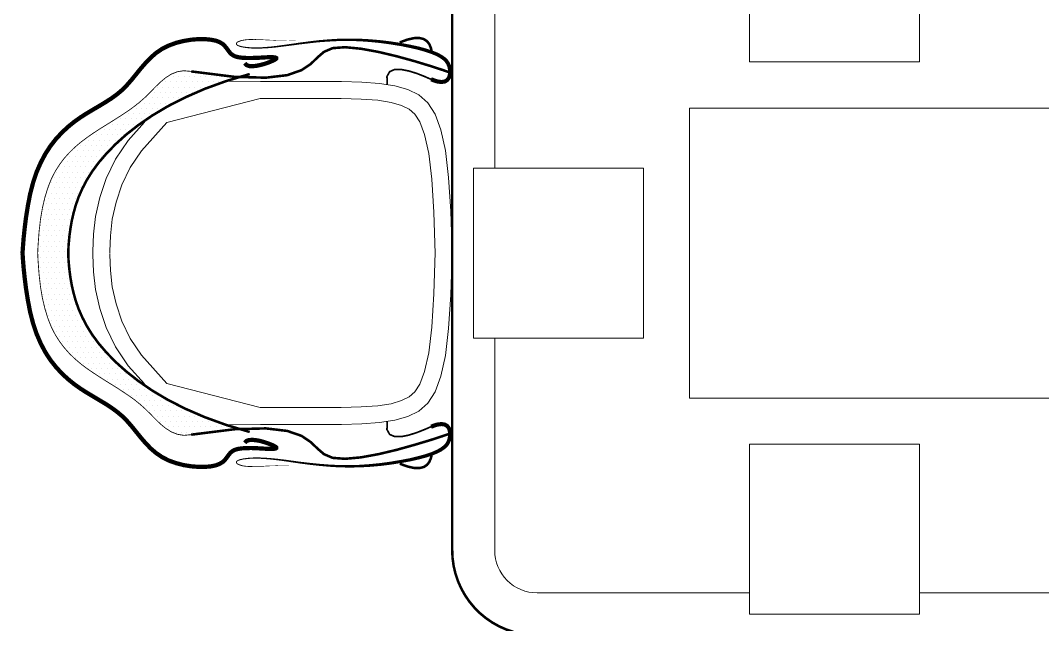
# Model space of a CAD drawing. Header units: millimetres. Extents: x 15905 to 65459, y 54615 to 76704.
# Drawn here: x 49081 to 50284, y 58945 to 59656 of the extents above; entities that cross this region are included whole.
import ezdxf

# ---------------------------------------------------------------- set-up
doc = ezdxf.new("R2010")
doc.units = ezdxf.units.MM
doc.layers.add('Столы', color=250, linetype='Continuous', lineweight=5)

# ---------------------------------------------------------------- blocks, each defined once
blk = doc.blocks.new('ОГ54_на6персон_стол1400х900')
for p, q in [((-1034.2, 37.1), (-1034.2, 37.1)), ((-1027.9, 37.1), (-1027.9, 37.1)), ((-1021.7, 37.1), (-1021.7, 37.1)), ((-1018.5, 43.4), (-1018.5, 43.4)), ((-1015.4, 37.1), (-1015.4, 37.1)), ((-1012.3, 43.4), (-1012.3, 43.4)), ((-1009.2, 37.1), (-1009.2, 37.1)), ((-1002.9, 37.1), (-1002.9, 37.1)), ((-996.7, 37.1), (-996.7, 37.1)), ((-990.4, 37.1), (-990.4, 37.1)), ((-984.2, 37.1), (-984.2, 37.1)), ((-977.9, 37.1), (-977.9, 37.1)), ((-971.7, 37.1), (-971.7, 37.1)), ((-965.4, 37.1), (-965.4, 37.1)), ((-1046.7, 24.6), (-1046.7, 24.6)), ((-1040.4, 24.6), (-1040.4, 24.6)), ((-1037.3, 30.9), (-1037.3, 30.9)), ((-1034.2, 24.6), (-1034.2, 24.6)), ((-1031, 30.9), (-1031, 30.9)), ((-1027.9, 24.6), (-1027.9, 24.6)), ((-1024.8, 30.9), (-1024.8, 30.9)), ((-1021.7, 24.6), (-1021.7, 24.6)), ((-1018.5, 30.9), (-1018.5, 30.9)), ((-1015.4, 24.6), (-1015.4, 24.6)), ((-1012.3, 30.9), (-1012.3, 30.9)), ((-1009.2, 24.6), (-1009.2, 24.6)), ((-1006, 30.9), (-1006, 30.9)), ((-1002.9, 24.6), (-1002.9, 24.6)), ((-999.8, 30.9), (-999.8, 30.9)), ((-996.7, 24.6), (-996.7, 24.6)), ((-993.5, 30.9), (-993.5, 30.9)), ((-990.4, 24.6), (-990.4, 24.6)), ((-987.3, 30.9), (-987.3, 30.9)), ((-981, 30.9), (-981, 30.9)), ((-974.8, 30.9), (-974.8, 30.9)), ((-968.5, 30.9), (-968.5, 30.9)), ((-1059.2, 12.1), (-1059.2, 12.1)), ((-1052.9, 12.1), (-1052.9, 12.1)), ((-1049.8, 18.4), (-1049.8, 18.4)), ((-1046.7, 12.1), (-1046.7, 12.1)), ((-1043.5, 18.4), (-1043.5, 18.4)), ((-1040.4, 12.1), (-1040.4, 12.1)), ((-1037.3, 18.4), (-1037.3, 18.4)), ((-1034.2, 12.1), (-1034.2, 12.1)), ((-1031, 18.4), (-1031, 18.4)), ((-1027.9, 12.1), (-1027.9, 12.1)), ((-1024.8, 18.4), (-1024.8, 18.4)), ((-1021.7, 12.1), (-1021.7, 12.1)), ((-1018.5, 18.4), (-1018.5, 18.4)), ((-1015.4, 12.1), (-1015.4, 12.1)), ((-1012.3, 18.4), (-1012.3, 18.4)), ((-1006, 18.4), (-1006, 18.4)), ((-1068.5, 5.9), (-1068.5, 5.9)), ((-1062.3, 5.9), (-1062.3, 5.9)), ((-1056, 5.9), (-1056, 5.9)), ((-1049.8, 5.9), (-1049.8, 5.9)), ((-1043.5, 5.9), (-1043.5, 5.9)), ((-1037.3, 5.9), (-1037.3, 5.9)), ((-1031, 5.9), (-1031, 5.9)), ((-1081, -6.6), (-1081, -6.6)), ((-1074.8, -6.6), (-1074.8, -6.6)), ((-1071.7, -0.4), (-1071.7, -0.4)), ((-1068.5, -6.6), (-1068.5, -6.6)), ((-1065.4, -0.4), (-1065.4, -0.4)), ((-1062.3, -6.6), (-1062.3, -6.6)), ((-1059.2, -0.4), (-1059.2, -0.4)), ((-1056, -6.6), (-1056, -6.6)), ((-1052.9, -0.4), (-1052.9, -0.4)), ((-1049.8, -6.6), (-1049.8, -6.6)), ((-1046.7, -0.4), (-1046.7, -0.4)), ((-1040.4, -0.4), (-1040.4, -0.4)), ((-1099.8, -19.1), (-1099.8, -19.1)), ((-1093.5, -19.1), (-1093.5, -19.1)), ((-1090.4, -12.9), (-1090.4, -12.9)), ((-1087.3, -19.1), (-1087.3, -19.1)), ((-1084.2, -12.9), (-1084.2, -12.9)), ((-1081, -19.1), (-1081, -19.1)), ((-1077.9, -12.9), (-1077.9, -12.9)), ((-1074.8, -19.1), (-1074.8, -19.1)), ((-1071.7, -12.9), (-1071.7, -12.9)), ((-1068.5, -19.1), (-1068.5, -19.1)), ((-1065.4, -12.9), (-1065.4, -12.9)), ((-1059.2, -12.9), (-1059.2, -12.9)), ((-1124.8, -31.6), (-1124.8, -31.6)), ((-1118.5, -31.6), (-1118.5, -31.6)), ((-1115.4, -25.4), (-1115.4, -25.4)), ((-1112.3, -31.6), (-1112.3, -31.6)), ((-1109.2, -25.4), (-1109.2, -25.4)), ((-1106, -31.6), (-1106, -31.6)), ((-1102.9, -25.4), (-1102.9, -25.4)), ((-1099.8, -31.6), (-1099.8, -31.6)), ((-1096.7, -25.4), (-1096.7, -25.4)), ((-1093.5, -31.6), (-1093.5, -31.6)), ((-1090.4, -25.4), (-1090.4, -25.4)), ((-1087.3, -31.6), (-1087.3, -31.6)), ((-1084.2, -25.4), (-1084.2, -25.4)), ((-1077.9, -25.4), (-1077.9, -25.4)), ((-1137.3, -44.1), (-1137.3, -44.1)), ((-1131, -44.1), (-1131, -44.1)), ((-1127.9, -37.9), (-1127.9, -37.9)), ((-1124.8, -44.1), (-1124.8, -44.1)), ((-1121.7, -37.9), (-1121.7, -37.9)), ((-1118.5, -44.1), (-1118.5, -44.1)), ((-1115.4, -37.9), (-1115.4, -37.9)), ((-1112.3, -44.1), (-1112.3, -44.1)), ((-1109.2, -37.9), (-1109.2, -37.9)), ((-1106, -44.1), (-1106, -44.1)), ((-1102.9, -37.9), (-1102.9, -37.9)), ((-1099.8, -44.1), (-1099.8, -44.1)), ((-1096.7, -37.9), (-1096.7, -37.9)), ((-1149.8, -56.6), (-1149.8, -56.6)), ((-1146.7, -50.4), (-1146.7, -50.4)), ((-1143.5, -56.6), (-1143.5, -56.6)), ((-1140.4, -50.4), (-1140.4, -50.4)), ((-1137.3, -56.6), (-1137.3, -56.6)), ((-1134.2, -50.4), (-1134.2, -50.4)), ((-1131, -56.6), (-1131, -56.6)), ((-1127.9, -50.4), (-1127.9, -50.4)), ((-1124.8, -56.6), (-1124.8, -56.6)), ((-1121.7, -50.4), (-1121.7, -50.4)), ((-1118.5, -56.6), (-1118.5, -56.6)), ((-1115.4, -50.4), (-1115.4, -50.4)), ((-1112.3, -56.6), (-1112.3, -56.6)), ((-1109.2, -50.4), (-1109.2, -50.4)), ((-1162.3, -69.1), (-1162.3, -69.1)), ((-1159.2, -62.9), (-1159.2, -62.9)), ((-1156, -69.1), (-1156, -69.1)), ((-1152.9, -62.9), (-1152.9, -62.9)), ((-1149.8, -69.1), (-1149.8, -69.1)), ((-1146.7, -62.9), (-1146.7, -62.9)), ((-1143.5, -69.1), (-1143.5, -69.1)), ((-1140.4, -62.9), (-1140.4, -62.9)), ((-1137.3, -69.1), (-1137.3, -69.1)), ((-1134.2, -62.9), (-1134.2, -62.9)), ((-1131, -69.1), (-1131, -69.1)), ((-1127.9, -62.9), (-1127.9, -62.9)), ((-1124.8, -69.1), (-1124.8, -69.1)), ((-1121.7, -62.9), (-1121.7, -62.9)), ((-1115.4, -62.9), (-1115.4, -62.9)), ((-1168.5, -81.6), (-1168.5, -81.6)), ((-1165.4, -75.4), (-1165.4, -75.4)), ((-1162.3, -81.6), (-1162.3, -81.6)), ((-1159.2, -75.4), (-1159.2, -75.4)), ((-1156, -81.6), (-1156, -81.6)), ((-1152.9, -75.4), (-1152.9, -75.4)), ((-1149.8, -81.6), (-1149.8, -81.6)), ((-1146.7, -75.4), (-1146.7, -75.4)), ((-1143.5, -81.6), (-1143.5, -81.6)), ((-1140.4, -75.4), (-1140.4, -75.4)), ((-1137.3, -81.6), (-1137.3, -81.6)), ((-1134.2, -75.4), (-1134.2, -75.4)), ((-1131, -81.6), (-1131, -81.6)), ((-1127.9, -75.4), (-1127.9, -75.4)), ((-1174.8, -94.1), (-1174.8, -94.1)), ((-1171.7, -87.9), (-1171.7, -87.9)), ((-1168.5, -94.1), (-1168.5, -94.1)), ((-1165.4, -87.9), (-1165.4, -87.9)), ((-1162.3, -94.1), (-1162.3, -94.1)), ((-1159.2, -87.9), (-1159.2, -87.9)), ((-1156, -94.1), (-1156, -94.1)), ((-1152.9, -87.9), (-1152.9, -87.9)), ((-1149.8, -94.1), (-1149.8, -94.1)), ((-1146.7, -87.9), (-1146.7, -87.9)), ((-1143.5, -94.1), (-1143.5, -94.1)), ((-1140.4, -87.9), (-1140.4, -87.9)), ((-1137.3, -94.1), (-1137.3, -94.1)), ((-1134.2, -87.9), (-1134.2, -87.9)), ((-1174.8, -106.6), (-1174.8, -106.6)), ((-1171.7, -100.4), (-1171.7, -100.4)), ((-1168.5, -106.6), (-1168.5, -106.6)), ((-1165.4, -100.4), (-1165.4, -100.4)), ((-1162.3, -106.6), (-1162.3, -106.6)), ((-1159.2, -100.4), (-1159.2, -100.4)), ((-1156, -106.6), (-1156, -106.6)), ((-1152.9, -100.4), (-1152.9, -100.4)), ((-1149.8, -106.6), (-1149.8, -106.6)), ((-1146.7, -100.4), (-1146.7, -100.4)), ((-1143.5, -106.6), (-1143.5, -106.6)), ((-1140.4, -100.4), (-1140.4, -100.4)), ((-1181, -119.1), (-1181, -119.1)), ((-1177.9, -112.9), (-1177.9, -112.9)), ((-1174.8, -119.1), (-1174.8, -119.1)), ((-1171.7, -112.9), (-1171.7, -112.9)), ((-1168.5, -119.1), (-1168.5, -119.1)), ((-1165.4, -112.9), (-1165.4, -112.9)), ((-1162.3, -119.1), (-1162.3, -119.1)), ((-1159.2, -112.9), (-1159.2, -112.9)), ((-1156, -119.1), (-1156, -119.1)), ((-1152.9, -112.9), (-1152.9, -112.9)), ((-1149.8, -119.1), (-1149.8, -119.1)), ((-1146.7, -112.9), (-1146.7, -112.9)), ((-1181, -131.6), (-1181, -131.6)), ((-1177.9, -125.4), (-1177.9, -125.4)), ((-1174.8, -131.6), (-1174.8, -131.6)), ((-1171.7, -125.4), (-1171.7, -125.4)), ((-1168.5, -131.6), (-1168.5, -131.6)), ((-1165.4, -125.4), (-1165.4, -125.4)), ((-1162.3, -131.6), (-1162.3, -131.6)), ((-1159.2, -125.4), (-1159.2, -125.4)), ((-1156, -131.6), (-1156, -131.6)), ((-1152.9, -125.4), (-1152.9, -125.4)), ((-1149.8, -131.6), (-1149.8, -131.6)), ((-1146.7, -125.4), (-1146.7, -125.4)), ((-1184.2, -137.9), (-1184.2, -137.9)), ((-1181, -144.1), (-1181, -144.1)), ((-1177.9, -137.9), (-1177.9, -137.9)), ((-1174.8, -144.1), (-1174.8, -144.1)), ((-1171.7, -137.9), (-1171.7, -137.9)), ((-1168.5, -144.1), (-1168.5, -144.1)), ((-1165.4, -137.9), (-1165.4, -137.9)), ((-1162.3, -144.1), (-1162.3, -144.1)), ((-1159.2, -137.9), (-1159.2, -137.9)), ((-1156, -144.1), (-1156, -144.1)), ((-1152.9, -137.9), (-1152.9, -137.9)), ((-1149.8, -144.1), (-1149.8, -144.1)), ((-1184.2, -150.4), (-1184.2, -150.4)), ((-1177.9, -150.4), (-1177.9, -150.4)), ((-1171.7, -150.4), (-1171.7, -150.4)), ((-1165.4, -150.4), (-1165.4, -150.4)), ((-1159.2, -150.4), (-1159.2, -150.4)), ((-1152.9, -150.4), (-1152.9, -150.4)), ((-1184.2, -162.9), (-1184.2, -162.9)), ((-1181, -156.6), (-1181, -156.6)), ((-1177.9, -162.9), (-1177.9, -162.9)), ((-1174.8, -156.6), (-1174.8, -156.6)), ((-1171.7, -162.9), (-1171.7, -162.9)), ((-1168.5, -156.6), (-1168.5, -156.6)), ((-1165.4, -162.9), (-1165.4, -162.9)), ((-1162.3, -156.6), (-1162.3, -156.6)), ((-1159.2, -162.9), (-1159.2, -162.9)), ((-1156, -156.6), (-1156, -156.6)), ((-1152.9, -162.9), (-1152.9, -162.9)), ((-1187.3, -169.1), (-1187.3, -169.1)), ((-1184.2, -175.4), (-1184.2, -175.4)), ((-1181, -169.1), (-1181, -169.1)), ((-1177.9, -175.4), (-1177.9, -175.4)), ((-1174.8, -169.1), (-1174.8, -169.1)), ((-1171.7, -175.4), (-1171.7, -175.4)), ((-1168.5, -169.1), (-1168.5, -169.1)), ((-1165.4, -175.4), (-1165.4, -175.4)), ((-1162.3, -169.1), (-1162.3, -169.1)), ((-1159.2, -175.4), (-1159.2, -175.4)), ((-1156, -169.1), (-1156, -169.1)), ((-1152.9, -175.4), (-1152.9, -175.4)), ((-1184.2, -187.9), (-1184.2, -187.9)), ((-1181, -181.6), (-1181, -181.6)), ((-1177.9, -187.9), (-1177.9, -187.9)), ((-1174.8, -181.6), (-1174.8, -181.6)), ((-1171.7, -187.9), (-1171.7, -187.9)), ((-1168.5, -181.6), (-1168.5, -181.6)), ((-1165.4, -187.9), (-1165.4, -187.9)), ((-1162.3, -181.6), (-1162.3, -181.6)), ((-1159.2, -187.9), (-1159.2, -187.9)), ((-1156, -181.6), (-1156, -181.6)), ((-1152.9, -187.9), (-1152.9, -187.9)), ((-1184.2, -200.4), (-1184.2, -200.4)), ((-1181, -194.1), (-1181, -194.1)), ((-1177.9, -200.4), (-1177.9, -200.4)), ((-1174.8, -194.1), (-1174.8, -194.1)), ((-1171.7, -200.4), (-1171.7, -200.4)), ((-1168.5, -194.1), (-1168.5, -194.1)), ((-1165.4, -200.4), (-1165.4, -200.4)), ((-1162.3, -194.1), (-1162.3, -194.1)), ((-1159.2, -200.4), (-1159.2, -200.4)), ((-1156, -194.1), (-1156, -194.1)), ((-1152.9, -200.4), (-1152.9, -200.4)), ((-1181, -206.6), (-1181, -206.6)), ((-1177.9, -212.9), (-1177.9, -212.9)), ((-1174.8, -206.6), (-1174.8, -206.6)), ((-1171.7, -212.9), (-1171.7, -212.9)), ((-1168.5, -206.6), (-1168.5, -206.6)), ((-1165.4, -212.9), (-1165.4, -212.9)), ((-1162.3, -206.6), (-1162.3, -206.6)), ((-1159.2, -212.9), (-1159.2, -212.9)), ((-1156, -206.6), (-1156, -206.6)), ((-1152.9, -212.9), (-1152.9, -212.9)), ((-1149.8, -206.6), (-1149.8, -206.6)), ((-1181, -219.1), (-1181, -219.1)), ((-1177.9, -225.4), (-1177.9, -225.4)), ((-1174.8, -219.1), (-1174.8, -219.1)), ((-1171.7, -225.4), (-1171.7, -225.4)), ((-1168.5, -219.1), (-1168.5, -219.1)), ((-1165.4, -225.4), (-1165.4, -225.4)), ((-1162.3, -219.1), (-1162.3, -219.1)), ((-1159.2, -225.4), (-1159.2, -225.4)), ((-1156, -219.1), (-1156, -219.1)), ((-1152.9, -225.4), (-1152.9, -225.4)), ((-1149.8, -219.1), (-1149.8, -219.1)), ((-1146.7, -225.4), (-1146.7, -225.4)), ((-1177.9, -237.9), (-1177.9, -237.9)), ((-1174.8, -231.6), (-1174.8, -231.6)), ((-1171.7, -237.9), (-1171.7, -237.9)), ((-1168.5, -231.6), (-1168.5, -231.6)), ((-1165.4, -237.9), (-1165.4, -237.9)), ((-1162.3, -231.6), (-1162.3, -231.6)), ((-1159.2, -237.9), (-1159.2, -237.9)), ((-1156, -231.6), (-1156, -231.6)), ((-1152.9, -237.9), (-1152.9, -237.9)), ((-1149.8, -231.6), (-1149.8, -231.6)), ((-1146.7, -237.9), (-1146.7, -237.9)), ((-1143.5, -231.6), (-1143.5, -231.6)), ((-1140.4, -237.9), (-1140.4, -237.9)), ((-1174.8, -244.1), (-1174.8, -244.1)), ((-1171.7, -250.4), (-1171.7, -250.4)), ((-1168.5, -244.1), (-1168.5, -244.1)), ((-1165.4, -250.4), (-1165.4, -250.4)), ((-1162.3, -244.1), (-1162.3, -244.1)), ((-1159.2, -250.4), (-1159.2, -250.4)), ((-1156, -244.1), (-1156, -244.1)), ((-1152.9, -250.4), (-1152.9, -250.4)), ((-1149.8, -244.1), (-1149.8, -244.1)), ((-1146.7, -250.4), (-1146.7, -250.4)), ((-1143.5, -244.1), (-1143.5, -244.1)), ((-1140.4, -250.4), (-1140.4, -250.4)), ((-1137.3, -244.1), (-1137.3, -244.1)), ((-1134.2, -250.4), (-1134.2, -250.4)), ((-1168.5, -256.6), (-1168.5, -256.6)), ((-1165.4, -262.9), (-1165.4, -262.9)), ((-1162.3, -256.6), (-1162.3, -256.6)), ((-1159.2, -262.9), (-1159.2, -262.9)), ((-1156, -256.6), (-1156, -256.6)), ((-1152.9, -262.9), (-1152.9, -262.9)), ((-1149.8, -256.6), (-1149.8, -256.6)), ((-1146.7, -262.9), (-1146.7, -262.9)), ((-1143.5, -256.6), (-1143.5, -256.6)), ((-1140.4, -262.9), (-1140.4, -262.9)), ((-1137.3, -256.6), (-1137.3, -256.6)), ((-1134.2, -262.9), (-1134.2, -262.9)), ((-1131, -256.6), (-1131, -256.6)), ((-1127.9, -262.9), (-1127.9, -262.9)), ((-1162.3, -269.1), (-1162.3, -269.1)), ((-1159.2, -275.4), (-1159.2, -275.4)), ((-1156, -269.1), (-1156, -269.1)), ((-1152.9, -275.4), (-1152.9, -275.4)), ((-1149.8, -269.1), (-1149.8, -269.1)), ((-1146.7, -275.4), (-1146.7, -275.4)), ((-1143.5, -269.1), (-1143.5, -269.1)), ((-1140.4, -275.4), (-1140.4, -275.4)), ((-1137.3, -269.1), (-1137.3, -269.1)), ((-1134.2, -275.4), (-1134.2, -275.4)), ((-1131, -269.1), (-1131, -269.1)), ((-1127.9, -275.4), (-1127.9, -275.4)), ((-1124.8, -269.1), (-1124.8, -269.1)), ((-1121.7, -275.4), (-1121.7, -275.4)), ((-1156, -281.6), (-1156, -281.6)), ((-1149.8, -281.6), (-1149.8, -281.6)), ((-1146.7, -287.9), (-1146.7, -287.9)), ((-1143.5, -281.6), (-1143.5, -281.6)), ((-1140.4, -287.9), (-1140.4, -287.9)), ((-1137.3, -281.6), (-1137.3, -281.6)), ((-1134.2, -287.9), (-1134.2, -287.9)), ((-1131, -281.6), (-1131, -281.6)), ((-1127.9, -287.9), (-1127.9, -287.9)), ((-1124.8, -281.6), (-1124.8, -281.6)), ((-1121.7, -287.9), (-1121.7, -287.9)), ((-1118.5, -281.6), (-1118.5, -281.6)), ((-1115.4, -287.9), (-1115.4, -287.9)), ((-1112.3, -281.6), (-1112.3, -281.6)), ((-1109.2, -287.9), (-1109.2, -287.9)), ((-1143.5, -294.1), (-1143.5, -294.1)), ((-1137.3, -294.1), (-1137.3, -294.1)), ((-1134.2, -300.4), (-1134.2, -300.4)), ((-1131, -294.1), (-1131, -294.1)), ((-1127.9, -300.4), (-1127.9, -300.4)), ((-1124.8, -294.1), (-1124.8, -294.1)), ((-1121.7, -300.4), (-1121.7, -300.4)), ((-1118.5, -294.1), (-1118.5, -294.1)), ((-1115.4, -300.4), (-1115.4, -300.4)), ((-1112.3, -294.1), (-1112.3, -294.1)), ((-1109.2, -300.4), (-1109.2, -300.4)), ((-1106, -294.1), (-1106, -294.1)), ((-1102.9, -300.4), (-1102.9, -300.4)), ((-1096.7, -300.4), (-1096.7, -300.4)), ((-1124.8, -306.6), (-1124.8, -306.6)), ((-1118.5, -306.6), (-1118.5, -306.6)), ((-1112.3, -306.6), (-1112.3, -306.6)), ((-1106, -306.6), (-1106, -306.6)), ((-1099.8, -306.6), (-1099.8, -306.6)), ((-1093.5, -306.6), (-1093.5, -306.6)), ((-1115.4, -312.9), (-1115.4, -312.9)), ((-1109.2, -312.9), (-1109.2, -312.9)), ((-1106, -319.1), (-1106, -319.1)), ((-1102.9, -312.9), (-1102.9, -312.9)), ((-1099.8, -319.1), (-1099.8, -319.1)), ((-1096.7, -312.9), (-1096.7, -312.9)), ((-1093.5, -319.1), (-1093.5, -319.1)), ((-1090.4, -312.9), (-1090.4, -312.9)), ((-1087.3, -319.1), (-1087.3, -319.1)), ((-1084.2, -312.9), (-1084.2, -312.9)), ((-1081, -319.1), (-1081, -319.1)), ((-1074.8, -319.1), (-1074.8, -319.1)), ((-1096.7, -325.4), (-1096.7, -325.4)), ((-1090.4, -325.4), (-1090.4, -325.4)), ((-1087.3, -331.6), (-1087.3, -331.6)), ((-1084.2, -325.4), (-1084.2, -325.4)), ((-1081, -331.6), (-1081, -331.6)), ((-1077.9, -325.4), (-1077.9, -325.4)), ((-1074.8, -331.6), (-1074.8, -331.6)), ((-1071.7, -325.4), (-1071.7, -325.4)), ((-1068.5, -331.6), (-1068.5, -331.6)), ((-1065.4, -325.4), (-1065.4, -325.4)), ((-1062.3, -331.6), (-1062.3, -331.6)), ((-1056, -331.6), (-1056, -331.6)), ((-1077.9, -337.9), (-1077.9, -337.9)), ((-1071.7, -337.9), (-1071.7, -337.9)), ((-1068.5, -344.1), (-1068.5, -344.1)), ((-1065.4, -337.9), (-1065.4, -337.9)), ((-1062.3, -344.1), (-1062.3, -344.1)), ((-1059.2, -337.9), (-1059.2, -337.9)), ((-1056, -344.1), (-1056, -344.1)), ((-1052.9, -337.9), (-1052.9, -337.9)), ((-1049.8, -344.1), (-1049.8, -344.1)), ((-1046.7, -337.9), (-1046.7, -337.9)), ((-1043.5, -344.1), (-1043.5, -344.1)), ((-1037.3, -344.1), (-1037.3, -344.1)), ((-1059.2, -350.4), (-1059.2, -350.4)), ((-1056, -356.6), (-1056, -356.6)), ((-1052.9, -350.4), (-1052.9, -350.4)), ((-1049.8, -356.6), (-1049.8, -356.6)), ((-1046.7, -350.4), (-1046.7, -350.4)), ((-1043.5, -356.6), (-1043.5, -356.6)), ((-1040.4, -350.4), (-1040.4, -350.4)), ((-1037.3, -356.6), (-1037.3, -356.6)), ((-1034.2, -350.4), (-1034.2, -350.4)), ((-1031, -356.6), (-1031, -356.6)), ((-1027.9, -350.4), (-1027.9, -350.4)), ((-1024.8, -356.6), (-1024.8, -356.6)), ((-1021.7, -350.4), (-1021.7, -350.4)), ((-1018.5, -356.6), (-1018.5, -356.6)), ((-1012.3, -356.6), (-1012.3, -356.6)), ((-1046.7, -362.9), (-1046.7, -362.9)), ((-1043.5, -369.1), (-1043.5, -369.1)), ((-1040.4, -362.9), (-1040.4, -362.9)), ((-1037.3, -369.1), (-1037.3, -369.1)), ((-1034.2, -362.9), (-1034.2, -362.9)), ((-1031, -369.1), (-1031, -369.1)), ((-1027.9, -362.9), (-1027.9, -362.9)), ((-1024.8, -369.1), (-1024.8, -369.1)), ((-1021.7, -362.9), (-1021.7, -362.9)), ((-1018.5, -369.1), (-1018.5, -369.1)), ((-1015.4, -362.9), (-1015.4, -362.9)), ((-1012.3, -369.1), (-1012.3, -369.1)), ((-1009.2, -362.9), (-1009.2, -362.9)), ((-1006, -369.1), (-1006, -369.1)), ((-1002.9, -362.9), (-1002.9, -362.9)), ((-999.8, -369.1), (-999.8, -369.1)), ((-996.7, -362.9), (-996.7, -362.9)), ((-993.5, -369.1), (-993.5, -369.1)), ((-987.3, -369.1), (-987.3, -369.1)), ((-981, -369.1), (-981, -369.1)), ((-1034.2, -375.4), (-1034.2, -375.4)), ((-1027.9, -375.4), (-1027.9, -375.4)), ((-1024.8, -381.6), (-1024.8, -381.6)), ((-1021.7, -375.4), (-1021.7, -375.4)), ((-1018.5, -381.6), (-1018.5, -381.6)), ((-1015.4, -375.4), (-1015.4, -375.4)), ((-1012.3, -381.6), (-1012.3, -381.6)), ((-1009.2, -375.4), (-1009.2, -375.4)), ((-1006, -381.6), (-1006, -381.6)), ((-1002.9, -375.4), (-1002.9, -375.4)), ((-999.8, -381.6), (-999.8, -381.6)), ((-996.7, -375.4), (-996.7, -375.4)), ((-993.5, -381.6), (-993.5, -381.6)), ((-990.4, -375.4), (-990.4, -375.4)), ((-987.3, -381.6), (-987.3, -381.6)), ((-984.2, -375.4), (-984.2, -375.4)), ((-977.9, -375.4), (-977.9, -375.4)), ((-971.7, -375.4), (-971.7, -375.4)), ((-965.4, -375.4), (-965.4, -375.4)), ((-959.2, -375.4), (-959.2, -375.4))]:
    blk.add_line(p, q)
at = {"const_width": 3}
blk.add_lwpolyline([(-600, 279.3), (600, 279.3, -0.414214), (700, 179.3), (700, -520.7, -0.414214), (600, -620.7), (-600, -620.7, -0.414214), (-700, -520.7), (-700, 179.3, -0.414214)], format="xyb", close=True, dxfattribs=at)
for points in [[(-150, 254.3), (-150, 54.3), (-350, 54.3), (-350, 254.3)], [(-420.7, -341.4), (420.7, -341.4), (420.7, 0), (-420.7, 0)], [(-675, -270.7), (-475, -270.7), (-475, -70.7), (-675, -70.7)], [(-150, -595.7), (-150, -395.7), (-350, -395.7), (-350, -595.7)]]:
    blk.add_lwpolyline(points, close=True)
for points, format in [([(-650, -70.7), (-650, 179.3, -0.414214), (-600, 229.3), (-350, 229.3)], "xyb"), ([(-724.9, 33.8, 5, 4.91, 0), (-718.1, 31.4, 4.91, 4.84, 0), (-712.8, 30.6, 4.84, 4.78, 0), (-708.7, 31.2, 4.78, 4.74, 0), (-705.8, 33, 4.74, 4.7, 0), (-703.9, 35.6, 4.7, 4.65, 0), (-702.9, 38.8, 4.65, 4.61, 0), (-702.5, 42.3, 4.61, 4.56, 0), (-702.8, 45.8, 4.56, 4.52, 0), (-703.5, 49.1, 4.52, 4.47, 0), (-704.8, 52.2, 4.47, 4.43, 0), (-706.7, 55.2, 4.43, 4.38, 0), (-709.5, 58, 4.38, 4.32, 0), (-713.2, 60.6, 4.32, 4.25, 0), (-717.9, 63.2, 4.25, 4.17, 0), (-723.8, 65.6, 4.17, 4.07, 0), (-731, 68, 4.07, 3.95, 0), (-739.6, 70.4, 3.95, 3.82, 0), (-749.3, 72.6, 3.82, 3.68, 0), (-760.1, 74.7, 3.68, 3.53, 0), (-771.6, 76.5, 3.53, 3.37, 0), (-783.7, 78.1, 3.37, 3.21, 0), (-796.2, 79.3, 3.21, 3.05, 0), (-808.8, 80.1, 3.05, 2.88, 0), (-821.4, 80.4, 2.88, 2.72, 0), (-833.8, 80.2, 2.72, 2.57, 0), (-845.8, 79.5, 2.57, 2.41, 0), (-857.4, 78.6, 2.41, 2.27, 0), (-868.5, 77.3, 2.27, 2.13, 0), (-879, 76, 2.13, 2, 0), (-888.9, 74.6, 2, 1.88, 0), (-898, 73.4, 1.88, 1.78, 0), (-906.3, 72.3, 1.78, 1.68, 0), (-913.7, 71.5, 1.68, 1.59, 0), (-920.3, 71, 1.59, 1.52, 0), (-926.1, 70.7, 1.52, 1.45, 0), (-931.2, 70.7, 1.45, 1.4, 0), (-935.6, 70.7, 1.4, 1.35, 0), (-939.4, 71, 1.35, 1.3, 0), (-942.6, 71.3, 1.3, 1.27, 0), (-945.3, 71.7, 1.27, 1.24, 0), (-947.6, 72.1, 1.24, 1.21, 0), (-949.5, 72.6, 1.21, 1.19, 0), (-951, 73.1, 1.19, 1.18, 0), (-952.2, 73.6, 1.18, 1.16, 0), (-953, 74.1, 1.16, 1.15, 0), (-953.6, 74.6, 1.15, 1.14, 0), (-953.9, 75.1, 1.14, 1.14, 0), (-954, 75.6, 1.14, 1.13, 0), (-953.9, 76.2, 1.13, 1.12, 0), (-953.6, 76.6, 1.12, 1.12, 0), (-953.2, 77.1, 1.12, 1.11, 0), (-952.6, 77.6, 1.11, 1.09, 0), (-951.8, 78, 1.09, 1.08, 0), (-950.9, 78.4, 1.08, 1.07, 0), (-949.8, 78.9, 1.07, 1.05, 0), (-948.6, 79.2, 1.05, 1.03, 0), (-947.2, 79.6, 1.03, 1.01, 0), (-945.6, 79.9, 1.01, 0.986, 0), (-943.8, 80.2, 0.986, 0.959, 0), (-941.7, 80.4, 0.959, 0.926, 0), (-939.2, 80.6, 0.926, 0.889, 0), (-936.3, 80.7, 0.889, 0.846, 0), (-933, 80.7, 0.846, 0.796, 0), (-929.1, 80.6, 0.796, 0.738, 0), (-924.7, 80.4, 0.738, 0.672, 0), (-919.6, 80.2, 0.672, 0.595, 0), (-913.7, 79.9, 0.595, 0.506, 0), (-906.8, 79.6, 0.506, 0.404, 0), (-898.9, 79.4, 0.404, 0.286, 0), (-889.9, 79.2, 0.286, 0.152, 0), (-879.5, 79.2, 0.152, 0, 0), (-867.8, 79.4, 0, 0, 0)], "xyseb"), ([(-350, -570.7), (-600, -570.7, -0.414214), (-650, -520.7), (-650, -270.7)], "xyb"), ([(650, -270.7), (650, -520.7, -0.414214), (600, -570.7), (-150, -570.7)], "xyb"), ([(-724.9, -375.1, 5, 4.91, 0), (-718.1, -372.7, 4.91, 4.84, 0), (-712.8, -372, 4.84, 4.78, 0), (-708.7, -372.6, 4.78, 4.74, 0), (-705.8, -374.3, 4.74, 4.7, 0), (-703.9, -376.9, 4.7, 4.65, 0), (-702.9, -380.1, 4.65, 4.61, 0), (-702.5, -383.6, 4.61, 4.56, 0), (-702.8, -387.1, 4.56, 4.52, 0), (-703.5, -390.5, 4.52, 4.47, 0), (-704.8, -393.6, 4.47, 4.43, 0), (-706.7, -396.6, 4.43, 4.38, 0), (-709.5, -399.3, 4.38, 4.32, 0), (-713.2, -402, 4.32, 4.25, 0), (-717.9, -404.5, 4.25, 4.17, 0), (-723.8, -407, 4.17, 4.07, 0), (-731, -409.4, 4.07, 3.95, 0), (-739.6, -411.7, 3.95, 3.82, 0), (-749.3, -414, 3.82, 3.68, 0), (-760.1, -416, 3.68, 3.53, 0), (-771.6, -417.9, 3.53, 3.37, 0), (-783.7, -419.5, 3.37, 3.21, 0), (-796.2, -420.7, 3.21, 3.05, 0), (-808.8, -421.5, 3.05, 2.88, 0), (-821.4, -421.8, 2.88, 2.72, 0), (-833.8, -421.6, 2.72, 2.57, 0), (-845.8, -420.9, 2.57, 2.41, 0), (-857.4, -419.9, 2.41, 2.27, 0), (-868.5, -418.7, 2.27, 2.13, 0), (-879, -417.4, 2.13, 2, 0), (-888.9, -416, 2, 1.88, 0), (-898, -414.7, 1.88, 1.78, 0), (-906.3, -413.7, 1.78, 1.68, 0), (-913.7, -412.9, 1.68, 1.59, 0), (-920.3, -412.4, 1.59, 1.52, 0), (-926.1, -412.1, 1.52, 1.45, 0), (-931.2, -412, 1.45, 1.4, 0), (-935.6, -412.1, 1.4, 1.35, 0), (-939.4, -412.3, 1.35, 1.3, 0), (-942.6, -412.7, 1.3, 1.27, 0), (-945.3, -413, 1.27, 1.24, 0), (-947.6, -413.5, 1.24, 1.21, 0), (-949.5, -413.9, 1.21, 1.19, 0), (-951, -414.4, 1.19, 1.18, 0), (-952.2, -414.9, 1.18, 1.16, 0), (-953, -415.4, 1.16, 1.15, 0), (-953.6, -416, 1.15, 1.14, 0), (-953.9, -416.5, 1.14, 1.14, 0), (-954, -417, 1.14, 1.13, 0), (-953.9, -417.5, 1.13, 1.12, 0), (-953.6, -418, 1.12, 1.12, 0), (-953.2, -418.5, 1.12, 1.11, 0), (-952.6, -418.9, 1.11, 1.09, 0), (-951.8, -419.4, 1.09, 1.08, 0), (-950.9, -419.8, 1.08, 1.07, 0), (-949.8, -420.2, 1.07, 1.05, 0), (-948.6, -420.6, 1.05, 1.03, 0), (-947.2, -421, 1.03, 1.01, 0), (-945.6, -421.3, 1.01, 0.986, 0), (-943.8, -421.6, 0.986, 0.959, 0), (-941.7, -421.8, 0.959, 0.926, 0), (-939.2, -422, 0.926, 0.889, 0), (-936.3, -422, 0.889, 0.846, 0), (-933, -422, 0.846, 0.796, 0), (-929.1, -422, 0.796, 0.738, 0), (-924.7, -421.8, 0.738, 0.672, 0), (-919.6, -421.5, 0.672, 0.595, 0), (-913.7, -421.2, 0.595, 0.506, 0), (-906.8, -421, 0.506, 0.404, 0), (-898.9, -420.7, 0.404, 0.286, 0), (-889.9, -420.6, 0.286, 0.152, 0), (-879.5, -420.6, 0.152, 0, 0), (-867.8, -420.7, 0, 0, 0)], "xyseb")]:
    blk.add_lwpolyline(points, format=format)
for points, const_width in [([(-944.1, 52.8), (-942.1, 50.6), (-938.9, 49.4), (-934.9, 49.2), (-930.3, 49.7), (-925.5, 50.7), (-920.8, 52), (-916.4, 53.5), (-912.7, 55), (-909.9, 56.3), (-908, 57.4), (-907.1, 58.2), (-907.1, 58.9), (-908, 59.4), (-909.8, 59.7), (-912.5, 59.9), (-916.1, 59.8), (-920.5, 59.6), (-925.5, 59.3), (-931, 59), (-936.6, 58.9), (-942.2, 58.9), (-947.5, 59.2), (-952.2, 59.9), (-956.2, 61.1), (-959.2, 62.9), (-961.5, 65), (-963.4, 67.5), (-965.3, 70.1), (-967.4, 72.7), (-969.9, 75.2), (-973.4, 77.4), (-977.9, 79.2), (-983.8, 80.4), (-990.9, 81.1), (-998.8, 81.1), (-1007.3, 80.4), (-1016.1, 78.9), (-1024.9, 76.7), (-1033.4, 73.6), (-1041.3, 69.7), (-1048.4, 64.9), (-1054.8, 59.3), (-1060.7, 53.2), (-1066.3, 46.8), (-1071.6, 40.2), (-1076.9, 33.7), (-1082.4, 27.4), (-1088.1, 21.5), (-1094.4, 16.2), (-1101, 11.4), (-1108, 6.9), (-1115.2, 2.5), (-1122.6, -1.8), (-1130.1, -6.3), (-1137.6, -11.1), (-1145, -16.4), (-1152.3, -22.3), (-1159.4, -29), (-1166.2, -36.3), (-1172.7, -44.6), (-1178.7, -53.8), (-1184.1, -64), (-1189, -75.2), (-1193.2, -87.7), (-1196.7, -101.2), (-1199.4, -115.3), (-1201.6, -129.2), (-1203.2, -142.1), (-1204.4, -153.5), (-1205.1, -162.5), (-1205.5, -168.5), (-1205.7, -170.7)], 5), ([(-1007.2, 43.1), (-956.2, 36.7), (-919.4, 35.7), (-894.1, 38.7), (-877.3, 44.6), (-866.4, 51.9), (-858.5, 59.6), (-850.8, 66.2), (-840.7, 70.5), (-826, 71.6), (-807.4, 69.8), (-786.6, 66), (-765.2, 60.9), (-744.5, 55.2), (-726.1, 49.6), (-711.6, 44.9), (-702.6, 41.8)], 3), ([(-761.7, 77.3), (-752.5, 80.6), (-744.8, 82.3), (-738.5, 82.4), (-733.5, 81.2), (-729.7, 78.7), (-726.9, 75.1), (-725, 70.5), (-723.8, 65)], 3), ([(-1007.2, 43.1), (-1015.9, 43.9), (-1023.6, 42.7), (-1030.7, 39.8), (-1037.3, 35.6), (-1043.5, 30.4), (-1049.4, 24.7), (-1055.3, 18.6), (-1061.3, 12.7), (-1067.5, 7.2), (-1073.9, 2.1), (-1080.6, -2.8), (-1087.4, -7.4), (-1094.3, -11.8), (-1101.4, -16.3), (-1108.5, -20.7), (-1115.7, -25.2), (-1122.9, -29.9), (-1130, -34.9), (-1137, -40.2), (-1143.8, -45.9), (-1150.3, -52.2), (-1156.4, -59), (-1162.1, -66.5), (-1167.3, -74.8), (-1171.9, -83.9), (-1175.9, -94), (-1179.3, -105.1), (-1182.2, -117.4), (-1184.5, -130.9), (-1186.2, -145.8), (-1187.4, -162.1), (-1187.8, -170.7)], 1), ([(-938.3, 40), (-966.1, 31.7), (-991.4, 22.5), (-1014.2, 12.5), (-1034.8, 2), (-1053.1, -8.9), (-1069.4, -20.1), (-1083.7, -31.3), (-1096.1, -42.5), (-1106.8, -53.5), (-1116, -64.2), (-1123.7, -74.7), (-1130.1, -84.9), (-1135.3, -94.9), (-1139.6, -104.7), (-1143, -114.3), (-1145.6, -123.7), (-1147.7, -132.7), (-1149.2, -141.4), (-1150.3, -149.3), (-1151, -156.4), (-1151.5, -162.3), (-1151.7, -166.8), (-1151.8, -169.6), (-1151.8, -170.7)], 3), ([(-724.9, 33.8), (-732.7, 37.2), (-741.6, 40.7), (-751, 43.6), (-760, 45.4), (-767.8, 45.4), (-773.6, 42.8), (-776.8, 37.1), (-776.4, 27.6)], 2), ([(-944.1, -394.1), (-942.1, -391.9), (-938.9, -390.8), (-934.9, -390.6), (-930.3, -391.1), (-925.5, -392), (-920.8, -393.4), (-916.4, -394.9), (-912.7, -396.3), (-909.9, -397.6), (-908, -398.7), (-907.1, -399.6), (-907.1, -400.3), (-908, -400.8), (-909.8, -401.1), (-912.5, -401.2), (-916.1, -401.2), (-920.5, -401), (-925.5, -400.7), (-931, -400.4), (-936.6, -400.2), (-942.2, -400.3), (-947.5, -400.6), (-952.2, -401.3), (-956.2, -402.5), (-959.2, -404.2), (-961.5, -406.4), (-963.4, -408.8), (-965.3, -411.4), (-967.4, -414.1), (-969.9, -416.5), (-973.4, -418.7), (-977.9, -420.5), (-983.8, -421.8), (-990.9, -422.4), (-998.8, -422.4), (-1007.3, -421.7), (-1016.1, -420.3), (-1024.9, -418), (-1033.4, -415), (-1041.3, -411), (-1048.4, -406.2), (-1054.8, -400.7), (-1060.7, -394.6), (-1066.3, -388.1), (-1071.6, -381.6), (-1076.9, -375), (-1082.4, -368.7), (-1088.1, -362.9), (-1094.4, -357.6), (-1101, -352.8), (-1108, -348.2), (-1115.2, -343.9), (-1122.6, -339.5), (-1130.1, -335), (-1137.6, -330.2), (-1145, -324.9), (-1152.3, -319), (-1159.4, -312.4), (-1166.2, -305), (-1172.7, -296.8), (-1178.7, -287.6), (-1184.1, -277.4), (-1189, -266.1), (-1193.2, -253.7), (-1196.7, -240.1), (-1199.4, -226.1), (-1201.6, -212.2), (-1203.2, -199.2), (-1204.4, -187.9), (-1205.1, -178.9), (-1205.5, -172.9), (-1205.7, -170.7)], 5), ([(-1007.2, -384.5), (-1015.9, -385.3), (-1023.6, -384), (-1030.7, -381.1), (-1037.3, -376.9), (-1043.5, -371.8), (-1049.4, -366), (-1055.3, -360), (-1061.3, -354.1), (-1067.5, -348.6), (-1073.9, -343.4), (-1080.6, -338.6), (-1087.4, -334), (-1094.3, -329.5), (-1101.4, -325.1), (-1108.5, -320.7), (-1115.7, -316.1), (-1122.9, -311.4), (-1130, -306.5), (-1137, -301.2), (-1143.8, -295.4), (-1150.3, -289.2), (-1156.4, -282.3), (-1162.1, -274.8), (-1167.3, -266.5), (-1171.9, -257.4), (-1175.9, -247.3), (-1179.3, -236.2), (-1182.2, -224), (-1184.5, -210.5), (-1186.2, -195.6), (-1187.4, -179.3), (-1187.8, -170.7)], 1), ([(-938.3, -381.3), (-966.1, -373), (-991.4, -363.8), (-1014.2, -353.9), (-1034.8, -343.4), (-1053.1, -332.5), (-1069.4, -321.3), (-1083.7, -310), (-1096.1, -298.9), (-1106.8, -287.9), (-1116, -277.2), (-1123.7, -266.7), (-1130.1, -256.4), (-1135.3, -246.4), (-1139.6, -236.6), (-1143, -227), (-1145.6, -217.7), (-1147.7, -208.6), (-1149.2, -200), (-1150.3, -192), (-1151, -185), (-1151.5, -179.1), (-1151.7, -174.6), (-1151.8, -171.7), (-1151.8, -170.7)], 3), ([(-724.9, -375.1), (-732.7, -378.5), (-741.6, -382), (-751, -385), (-760, -386.8), (-767.8, -386.7), (-773.6, -384.2), (-776.8, -378.4), (-776.4, -368.9)], 2), ([(-1007.2, -384.5), (-956.2, -378.1), (-919.4, -377.1), (-894.1, -380.1), (-877.3, -385.9), (-866.4, -393.3), (-858.5, -400.9), (-850.8, -407.5), (-840.7, -411.8), (-826, -412.9), (-807.4, -411.2), (-786.6, -407.4), (-765.2, -402.3), (-744.5, -396.5), (-726.1, -391), (-711.6, -386.3), (-702.6, -383.2)], 3), ([(-761.7, -418.7), (-752.5, -422), (-744.8, -423.7), (-738.5, -423.8), (-733.5, -422.6), (-729.7, -420.1), (-726.9, -416.5), (-725, -411.9), (-723.8, -406.4)], 3)]:
    blk.add_lwpolyline(points, dxfattribs=dict(const_width=const_width))
for points in [[(-966.1, 31.7), (-925.8, 31.2), (-889.9, 31.2), (-858.2, 31.3), (-830.4, 31.2), (-806.3, 30.5), (-785.4, 29), (-767.4, 26.2), (-752.2, 21.8), (-739.4, 15.4), (-728.7, 6.1), (-720.1, -7.2), (-713.2, -25.6), (-708, -50.1), (-704.2, -81.7), (-701.6, -121.6), (-700, -170.7)], [(-1035.7, -17.1), (-925.9, 11.2), (-889.9, 11.2), (-858.2, 11.3), (-830.8, 11.2), (-807.3, 10.5), (-787.6, 9.1), (-771.7, 6.6), (-759.5, 3.1), (-750.6, -1.3), (-744, -7.1), (-738, -16.3), (-732.5, -31.2), (-727.7, -53.4), (-724.1, -83.6), (-721.5, -122.5), (-720, -171.3)], [(-1062.3, -16.7), (-1081.4, -38.1), (-1096.2, -60.3), (-1107.2, -82.9), (-1114.8, -105.5), (-1119.7, -127.5), (-1122.3, -148.6), (-1123.1, -168.3), (-1123.1, -170.7)], [(-1035.7, -17.1), (-1065.6, -50.4), (-1078.8, -70.2), (-1088.7, -90.5), (-1095.5, -110.8), (-1100, -130.9), (-1102.3, -150.3), (-1103.1, -168.6), (-1103.1, -170.3)], [(-1062.3, -324.6), (-1081.4, -303.3), (-1096.2, -281.1), (-1107.2, -258.5), (-1114.8, -235.9), (-1119.7, -213.8), (-1122.3, -192.7), (-1123.1, -173), (-1123.1, -170.7)], [(-1035.7, -324.3), (-1065.6, -291), (-1078.8, -271.1), (-1088.7, -250.9), (-1095.5, -230.5), (-1100, -210.5), (-1102.3, -191.1), (-1103.1, -172.8), (-1103.1, -171.1)], [(-1035.7, -324.3), (-925.9, -352.6), (-889.9, -352.6), (-858.2, -352.7), (-830.8, -352.6), (-807.3, -351.9), (-787.6, -350.4), (-771.7, -348), (-759.5, -344.4), (-750.6, -340), (-744, -334.2), (-738, -325.1), (-732.5, -310.2), (-727.7, -288), (-724.1, -257.8), (-721.5, -218.8), (-720, -170)], [(-966.1, -373), (-925.8, -372.6), (-889.9, -372.6), (-858.2, -372.7), (-830.4, -372.6), (-806.3, -371.9), (-785.4, -370.3), (-767.4, -367.5), (-752.2, -363.2), (-739.4, -356.8), (-728.7, -347.5), (-720.1, -334.1), (-713.2, -315.8), (-708, -291.3), (-704.2, -259.6), (-701.6, -219.8), (-700, -170.7)]]:
    blk.add_lwpolyline(points)

msp = doc.modelspace()

# ---------------------------------------------------------------- block references
at = {"layer": 'Столы'}
msp.add_blockref('ОГ54_на6персон_стол1400х900', (50288.8, 59553.1), dxfattribs=at)

doc.saveas('drawing.dxf')
